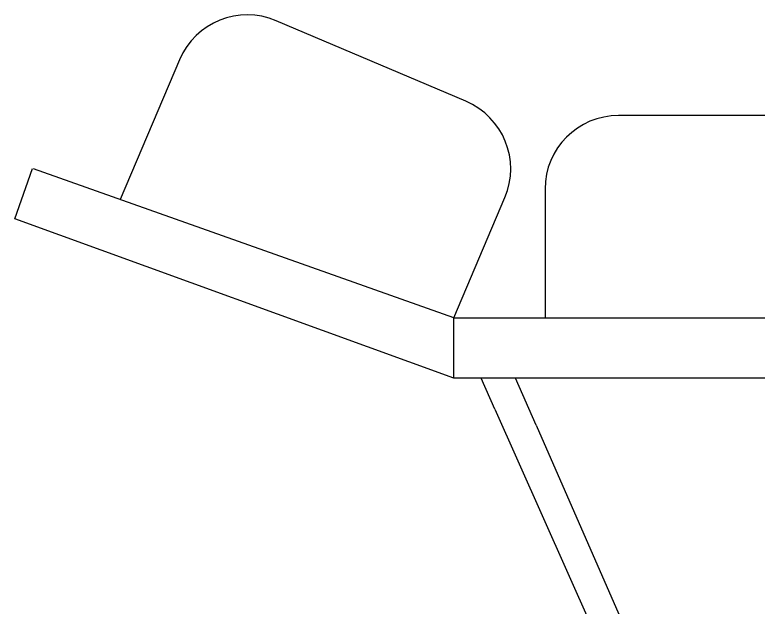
# Model space of a CAD drawing. Header units: metres. Extents: x 26.3 to 44.2, y 14.4 to 19.6.
# Drawn here: x 27.249 to 27.754, y 19.08 to 19.483 of the extents above; entities that cross this region are included whole.
import ezdxf

# ---------------------------------------------------------------- set-up
doc = ezdxf.new("R2010")
doc.units = ezdxf.units.M
doc.header["$MEASUREMENT"] = 0
for name, color, linetype in [('Frame(Aluminium)', 80, 'Continuous'), ('Frame(Steel)', 140, 'Continuous'), ('Seat', 43, 'Continuous')]:
    doc.layers.add(name, color=color, linetype=linetype)

msp = doc.modelspace()

# ---------------------------------------------------------------- linework, layer by layer
msp.add_line((27.54739, 19.23597), (27.54739, 19.27718))
at = {"layer": 'Frame(Aluminium)'}
for p, q in [((27.24917, 19.34451), (27.26123, 19.37854)), ((27.54739, 19.27718), (27.2618, 19.37834)), ((27.54739, 19.23597), (27.24917, 19.34451))]:
    msp.add_line(p, q, dxfattribs=at)
at = {"layer": 'Frame(Steel)'}
for p, q in [((27.54739, 19.23597), (27.54739, 19.27718)), ((27.54739, 19.27718), (27.84739, 19.27718)), ((27.84739, 19.23597), (27.54739, 19.23597)), ((27.57527, 19.21509), (27.56597, 19.23597)), ((27.60323, 19.20424), (27.58932, 19.23597)), ((27.57527, 19.21509), (27.69816, 18.93922)), ((27.60323, 19.20424), (27.71442, 18.95069))]:
    msp.add_line(p, q, dxfattribs=at)
at = {"layer": 'Seat'}
for p, q in [((27.55555, 19.42439), (27.42668, 19.47909)), ((27.36112, 19.4526), (27.32074, 19.35746)), ((28.25531, 19.41461), (27.65934, 19.41461)), ((27.60934, 19.36461), (27.60934, 19.27718)), ((27.54739, 19.27718), (27.58204, 19.35883))]:
    msp.add_line(p, q, dxfattribs=at)
for centre, start, end in [((27.40714, 19.43306), 67, 157), ((27.53602, 19.37836), 337, 67), ((27.65934, 19.36461), 90, 180)]:
    msp.add_arc(centre, 0.05, start, end, dxfattribs=at)

doc.saveas('drawing.dxf')
